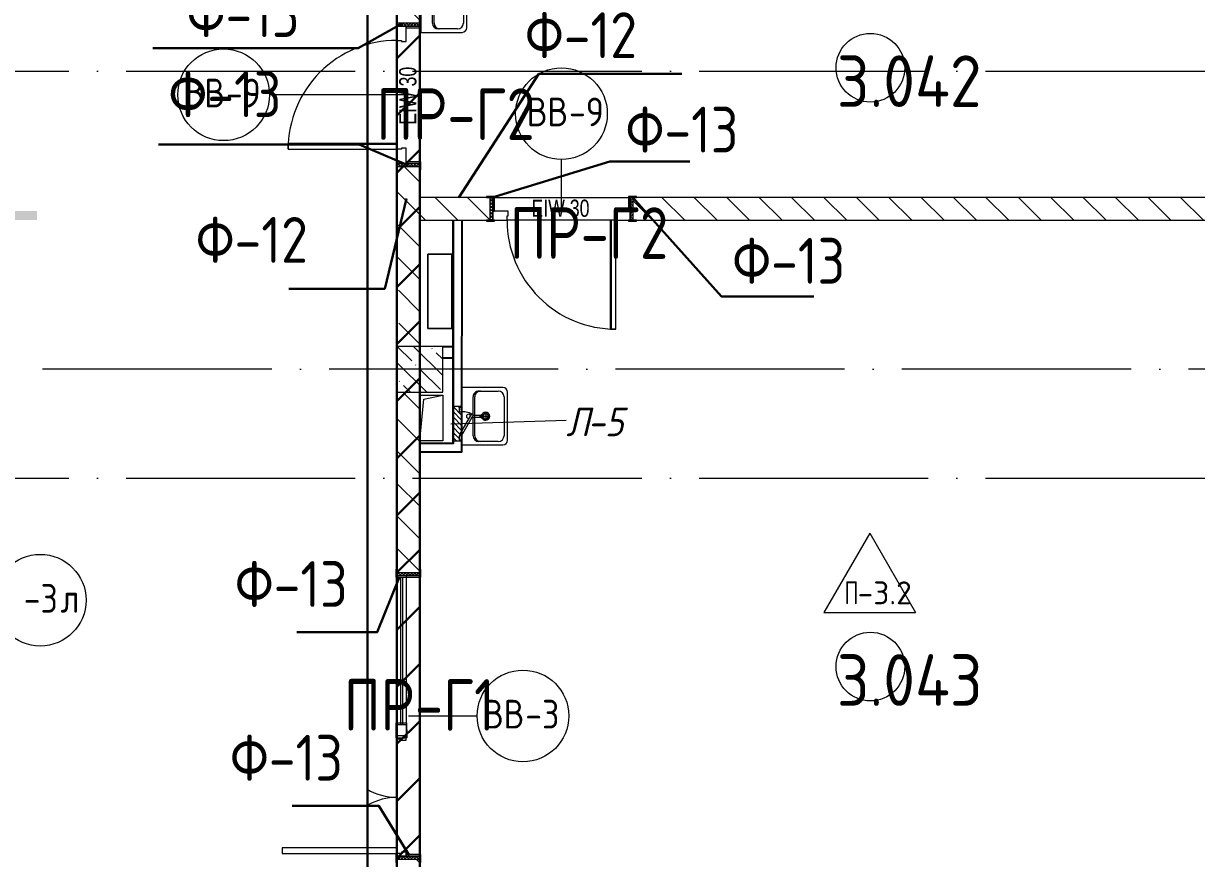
# Model space of a CAD drawing. Header units: millimetres. Extents: x -592259 to 288321, y -552984 to 293768.
# Drawn here: x 169844 to 180082, y -221900 to -214613 of the extents above; entities that cross this region are included whole.
import ezdxf

# ---------------------------------------------------------------- set-up
doc = ezdxf.new("R2010")
doc.units = ezdxf.units.MM
doc.linetypes.add('ADSK_Линия сетки', pattern=[2500, 2000, -250, 0, -250])
doc.linetypes.add('ADSK_Скрыто', pattern=[600, 300, -300])
for name, color, linetype, lineweight in [('0.1) Блок', 6, 'Continuous', 30), ('2)Фарх готовы', 3, 'Continuous', 30), ('3) Перемычки готовы', 3, 'Continuous', 30), ('4) Штукатурка', 6, 'Continuous', 30), ('4.6) Швы', 6, 'Continuous', 30), ('A-AREA-____-IDEN', 250, 'Continuous', 9), ('A-DETL-GENF-OTLN', 250, 'Continuous', 5), ('A-DOOR-____-IDEN', 250, 'Continuous', 9), ('A-DOOR-____-MCUT', 250, 'Continuous', 5), ('A-DOOR-____-OTLN', 250, 'Continuous', 5), ('A-DOOR-FRAM-MCUT', 250, 'Continuous', 5), ('A-DOOR-FRAM-OTLN', 250, 'Continuous', 5), ('A-DOOR-GLAZ-MCUT', 250, 'Continuous', 5), ('A-FLOR-____-IDEN', 250, 'Continuous', 9), ('A-FLOR-____-OTLN', 250, 'Continuous', 9), ('A-GENM-____-MCUT', 250, 'Continuous', 25), ('A-GENM-____-OTLN', 250, 'Continuous', 9), ('A-GLAZ-____-OTLN', 250, 'Continuous', 5), ('A-WALL-____-MCUT', 250, 'Continuous', 13), ('A-WALL-____-PATT', 250, 'Continuous', 13), ('G-____-____-SYMB', 250, 'ADSK_Скрыто', 9), ('I-WALL-____-OTLN', 250, 'Continuous', 9), ('P-SANR-FIXT-OTLN', 250, 'Continuous', 9), ('S-COLS-____-MCUT', 250, 'Continuous', 25), ('S-COLS-____-OTLN', 250, 'Continuous', 9), ('S-GRID-____-OTLN', 250, 'Continuous', 9), ('Обобщенные модели', 250, 'Continuous', 9)]:
    doc.layers.add(name, color=color, linetype=linetype, lineweight=lineweight)
doc.styles.add('Arial Narrow', font='ARIALN.TTF', dxfattribs={"width": 0.9, "height": 150})
doc.styles.add('GOST Common_1', font='', dxfattribs={"width": 0.9, "height": 250})
doc.styles.add('ISOCPEUR_1', font='isocpeur.ttf', dxfattribs={"width": 0.9, "height": 250})
doc.styles.add('ISOCPEUR_2', font='isocpeur.ttf', dxfattribs={"height": 160})
doc.styles.add('ISOCPEUR_I', font='isocpeui.ttf', dxfattribs={"width": 0.9, "height": 12.5})
doc.styles.add('ISOCPEUR_I_1', font='ГОСТ тип А.ttf', dxfattribs={"height": 2500})
doc.styles.get('GOST Common_1').set_extended_font_data('GOST Common')
pattern_1 = [(135, (28052.9, -258555.93), (-141.42136, -141.42136), [])]
pattern_2 = [(135, (1676.41, 164.685), (-14.14214, -14.14214), []), (225, (1676.41, 164.685), (14.14214, -14.14214), [])]
pattern_3 = [(45, (-446.384, 164.685), (-14.1421, 14.1421), []), (135, (-446.384, 164.685), (-14.1421, -14.1421), [])]

# ---------------------------------------------------------------- blocks, each defined once
blk = doc.blocks.new('Дверь_СКБ_1Ст_Фрамуга1 - Н_ВВ-9_2_1250x2600h_Лаборантская 2-42764460-АР1_Маркировочный план 3 этажа секция 2_3')
at = {"layer": 'A-DOOR-____-OTLN'}
h = blk.add_hatch(dxfattribs=at)
h.set_pattern_fill('FP_7', color=256, style=0, pattern_type=2)
h.set_pattern_definition(pattern_2)
h.paths.add_polyline_path([(637.5, -100), (637.5, 100), (612.5, 100), (612.5, -100)])
at = {"layer": 'A-DOOR-FRAM-OTLN'}
h = blk.add_hatch(dxfattribs=at)
h.set_pattern_fill('FP_8', color=256, style=0, pattern_type=2)
h.set_pattern_definition(pattern_3)
h.paths.add_polyline_path([(-587.5, -100), (-587.5, 100), (-612.5, 100), (-612.5, -100), (-610.8, -100)])
at = {"layer": 'A-DOOR-____-MCUT'}
for p, q in [((-462.5, 1050), (-462.5, 100)), ((-412.5, 1050), (-462.5, 1050)), ((-462.5, 1050), (-422.5, 1050)), ((-462.5, 1050), (-462.5, 100)), ((-422.5, 100), (-422.5, 1050)), ((-412.5, 100), (-412.5, 1050)), ((-462.5, 100), (-412.5, 100)), ((-462.5, 100), (-422.5, 100))]:
    blk.add_line(p, q, dxfattribs=at)
at = {"layer": 'A-DOOR-____-OTLN'}
blk.add_arc((-462.5, 100), 950, 360, 90, dxfattribs=at)
at = {"layer": 'A-DOOR-FRAM-MCUT'}
for p, q in [((-572.5, 108), (-642.5, 108)), ((-642.5, 108), (-642.5, 100)), ((-572.5, 100), (-572.5, 108)), ((667.5, 108), (597.5, 108)), ((597.5, 108), (597.5, 100)), ((667.5, 100), (667.5, 108)), ((-642.5, 100), (-572.5, 100)), ((-587.5, 100), (-612.5, 100)), ((-612.5, 100), (-612.5, -100)), ((-462.5, 100), (-587.5, 100)), ((-587.5, 100), (-587.5, 20)), ((-587.5, -100), (-587.5, 100)), ((-587.5, 20), (-452.5, 20)), ((-572.5, 20), (-587.5, 20)), ((-587.5, 20), (-587.5, -100)), ((-572.5, -100), (-572.5, 20)), ((-462.5, 60), (-462.5, 100)), ((-452.5, 60), (-462.5, 60)), ((-452.5, 20), (-452.5, 60)), ((487.5, 60), (477.5, 60)), ((477.5, 60), (477.5, 20)), ((477.5, 20), (612.5, 20)), ((487.5, 100), (487.5, 60)), ((612.5, 100), (487.5, 100)), ((597.5, 100), (667.5, 100)), ((612.5, 20), (597.5, 20)), ((597.5, 20), (597.5, -100)), ((612.5, 20), (612.5, 100)), ((637.5, 100), (612.5, 100)), ((612.5, 100), (612.5, -100)), ((612.5, -100), (612.5, 20)), ((637.5, -100), (637.5, 100)), ((-572.5, -100), (-642.5, -100)), ((-642.5, -100), (-642.5, -108)), ((-612.5, -100), (-587.5, -100)), ((-587.5, -100), (-572.5, -100)), ((-572.5, -108), (-572.5, -100)), ((597.5, -100), (612.5, -100)), ((667.5, -100), (597.5, -100)), ((597.5, -100), (597.5, -108)), ((612.5, -100), (637.5, -100)), ((667.5, -108), (667.5, -100)), ((-642.5, -108), (-572.5, -108)), ((597.5, -108), (667.5, -108))]:
    blk.add_line(p, q, dxfattribs=at)
blk = doc.blocks.new('Раковина_АИ_3D_Рен_МГН_Santek Neo 50 - Раковина 500x400x170-V25-АР1_Маркировочный план 3 этажа секция 2_3')
at = {"layer": 'P-SANR-FIXT-OTLN', "lineweight": 5}
for p, q in [((-250, 25), (-250, -335)), ((250, -335), (250, 25)), ((-170, -75), (-10, -75)), ((-170, -90), (170, -90)), ((-10, -167), (-10, -67)), ((10, -50), (10, -56)), ((10, -79), (10, -167)), ((15, -75), (170, -75)), ((-220, -295), (-220, -125)), ((-220, -295), (-220, -140)), ((35, -185), (-35, -185)), ((-10, -167), (10, -167)), ((-6, -137), (-7, -137)), ((-7, -137), (-7, -137)), ((-6, -137), (6, -137)), ((0, -150), (0, -220)), ((7, -137), (6, -137)), ((7, -137), (7, -137)), ((220, -125), (220, -295)), ((220, -140), (220, -295)), ((-210, -375), (210, -375)), ((170, -345), (-170, -345)), ((170, -345), (-170, -345))]:
    blk.add_line(p, q, dxfattribs=at)
for centre, radius, start, end in [((-170, -125), 50, 90, 180), ((-170, -140), 50, 90, 180), ((0, -35), 18, 360, 180), ((0, -35), 18, 180, 196.6279), ((0, -35), 18, 289.191, 360), ((0, -35), 18, 295.1932, 300), ((0, -35), 18, 309.9994, 315), ((0, -35), 18, 324.9997, 330), ((170, -125), 50, 0, 90), ((170, -140), 50, 0, 90), ((0, -185), 35, 0, 180), ((0, -185), 35, 106.6727, 180), ((0, -185), 35, 180, 0), ((0, -185), 35, 180, 360), ((0, -185), 23, 360, 180), ((0, -185), 23, 115.3299, 180), ((0, -185), 23, 180, 360), ((0, -185), 23, 180, 360), ((0, -185), 35, 0, 73.3273), ((0, -185), 23, 360, 64.6701), ((-170, -295), 50, 180, 270), ((-170, -295), 50, 180, 270), ((170, -295), 50, 270, 0), ((170, -295), 50, 270, 0), ((-210, -335), 40, 180, 270), ((210, -335), 40, 270, 0)]:
    blk.add_arc(centre, radius, start, end, dxfattribs=at)
blk.add_open_spline([(6, -52), (6, -52), (6, -52), (6, -52)], degree=3, dxfattribs=at)
blk = doc.blocks.new('Раковина_АИ_3D_Рен_МГН_Santek Neo 50 - Раковина 500x400x170-V26-АР1_Маркировочный план 3 этажа секция 2_3')
at = {"layer": 'P-SANR-FIXT-OTLN', "lineweight": 5}
for p, q in [((-250, 25), (-250, -335)), ((249, 25), (-250, 25)), ((-170, -75), (-10, -75)), ((-170, -90), (170, -90)), ((-10, -167), (-10, -50)), ((10, -50), (10, -167)), ((10, -75), (170, -75)), ((-220, -295), (-220, -125)), ((-220, -295), (-220, -140)), ((35, -185), (-35, -185)), ((-10, -167), (10, -167)), ((-6, -137), (-7, -137)), ((-7, -137), (-7, -137)), ((-6, -137), (6, -137)), ((0, -150), (0, -220)), ((7, -137), (6, -137)), ((7, -137), (7, -137)), ((220, -125), (220, -295)), ((220, -140), (220, -295)), ((250, -335), (250, -265)), ((-210, -375), (210, -375)), ((170, -345), (-170, -345)), ((170, -345), (-170, -345))]:
    blk.add_line(p, q, dxfattribs=at)
for centre, radius, start, end in [((-170, -125), 50, 90, 180), ((-170, -140), 50, 90, 180), ((0, -35), 18, 360, 180), ((0, -35), 18, 180, 250.809), ((0, -35), 18, 289.191, 360), ((0, -35), 18, 295.1932, 300), ((0, -35), 18, 309.9994, 315), ((0, -35), 18, 324.9997, 330), ((170, -125), 50, 0, 90), ((170, -140), 50, 0, 90), ((0, -185), 35, 0, 180), ((0, -185), 35, 106.6727, 180), ((0, -185), 35, 180, 0), ((0, -185), 35, 180, 360), ((0, -185), 23, 360, 180), ((0, -185), 23, 115.3299, 180), ((0, -185), 23, 180, 360), ((0, -185), 23, 180, 360), ((0, -185), 35, 0, 73.3273), ((0, -185), 23, 360, 64.6701), ((-170, -295), 50, 180, 270), ((-170, -295), 50, 180, 270), ((170, -295), 50, 270, 0), ((170, -295), 50, 270, 0), ((-210, -335), 40, 180, 270), ((210, -335), 40, 270, 0)]:
    blk.add_arc(centre, radius, start, end, dxfattribs=at)
for points in [[(-6, -52), (-6, -52), (-6, -52), (-6, -52)], [(6, -52), (6, -52), (6, -52), (6, -52)]]:
    blk.add_open_spline(points, degree=3, dxfattribs=at)
blk = doc.blocks.new('Сифон Orio для МГН - Сифон бутылочный-V27-АР1_Маркировочный план 3 этажа секция 2_3')
at = {"layer": 'P-SANR-FIXT-OTLN', "lineweight": 5}
for start, end in [(90, 233.7432), (165, 233.7432), (165, 233.7432), (165, 180), (105, 135), (105, 135), (306.2568, 90), (345, 75), (345, 75), (45, 75), (345, 15), (195, 233.7432), (306.2568, 315), (306.2568, 315), (306.2568, 315)]:
    blk.add_arc((0, 0), 16, start, end, dxfattribs=at)
blk = doc.blocks.new('Дверь_СКБ_2Ст_Фрамуга2 - Н_ВВ-3_2500x2600h_Учебные помещения_Фрамуга слева-V1-АР1_Маркировочный план 3 этажа секция 2_3')
at = {"layer": 'A-DOOR-____-OTLN'}
h = blk.add_hatch(dxfattribs=at)
h.set_pattern_fill('FP_3', color=256, style=0, pattern_type=2)
h.set_pattern_definition([(135, (1051.41, 164.685), (-14.1421, -14.1421), []), (225, (1051.41, 164.685), (14.1421, -14.1421), [])])
h.paths.add_polyline_path([(1237.5, 100), (1237.5, -100), (1262.5, -100), (1262.5, 100)])
at = {"layer": 'A-DOOR-FRAM-OTLN'}
h = blk.add_hatch(dxfattribs=at)
h.set_pattern_fill('FP_4', color=256, style=0, pattern_type=2)
h.set_pattern_definition([(45, (-1071.384, 164.685), (-14.1421, 14.1421), []), (135, (-1071.384, 164.685), (-14.1421, -14.1421), [])])
h.paths.add_polyline_path([(-1237.5, -100), (-1212.5, -100), (-1212.5, 100), (-1237.5, 100)])
at = {"layer": 'A-DOOR-____-MCUT'}
for p, q in [((-1187.5, 1100), (-1187.5, 100)), ((-1137.5, 1100), (-1187.5, 1100)), ((-1137.5, 100), (-1137.5, 1100)), ((-1187.5, 100), (-1137.5, 100))]:
    blk.add_line(p, q, dxfattribs=at)
at = {"layer": 'A-DOOR-____-OTLN'}
for centre, radius, start, end in [((-1197.5, 100), 500, 360, 30), ((-177.5, 100), 520, 150, 180)]:
    blk.add_arc(centre, radius, start, end, dxfattribs=at)
at = {"layer": 'A-DOOR-FRAM-MCUT'}
for p, q in [((-1197.5, 108), (-1267.5, 108)), ((-1267.5, 108), (-1267.5, 100)), ((-1197.5, 100), (-1197.5, 108)), ((-177.5, 108), (-177.5, 100)), ((-107.5, 108), (-177.5, 108)), ((-117.5, 108), (-117.5, 100)), ((-47.5, 108), (-117.5, 108)), ((-107.5, 100), (-107.5, 108)), ((-47.5, 100), (-47.5, 108)), ((1292.5, 108), (1222.5, 108)), ((1222.5, 108), (1222.5, 100)), ((1292.5, 100), (1292.5, 108)), ((-1267.5, 100), (-1197.5, 100)), ((-1212.5, 100), (-1237.5, 100)), ((-1237.5, 100), (-1237.5, -100)), ((-1187.5, 100), (-1212.5, 100)), ((-1212.5, 100), (-1212.5, 20)), ((-1212.5, -100), (-1212.5, 100)), ((-1212.5, 20), (-1177.5, 20)), ((-1197.5, 20), (-1212.5, 20)), ((-1212.5, 20), (-1212.5, -100)), ((-1197.5, -100), (-1197.5, 20)), ((-1187.5, 60), (-1187.5, 100)), ((-1177.5, 60), (-1187.5, 60)), ((-1177.5, 20), (-1177.5, 60)), ((-187.5, 60), (-197.5, 60)), ((-197.5, 60), (-197.5, 20)), ((-197.5, 20), (-162.5, 20)), ((-187.5, 100), (-187.5, 60)), ((-162.5, 100), (-187.5, 100)), ((-177.5, 100), (-177.5, 20)), ((-177.5, 12), (-177.5, 20)), ((-107.5, 12), (-177.5, 12)), ((-62.5, 100), (-162.5, 100)), ((-162.5, 20), (-162.5, 100)), ((-162.5, 20), (-162.5, 100)), ((-62.5, 20), (-162.5, 20)), ((-117.5, 20), (-117.5, 12)), ((-117.5, 12), (-47.5, 12)), ((-107.5, 20), (-107.5, 12)), ((-62.5, 100), (-62.5, 20)), ((-47.5, 100), (-47.5, 20)), ((-47.5, 100), (1237.5, 100)), ((-47.5, 12), (-47.5, 20)), ((1237.5, 20), (-47.5, 20)), ((1222.5, 100), (1222.5, 20)), ((1222.5, 100), (1292.5, 100)), ((1237.5, 20), (1222.5, 20)), ((1222.5, 20), (1222.5, -100)), ((1237.5, 100), (1237.5, 20)), ((1262.5, 100), (1237.5, 100)), ((1237.5, 100), (1237.5, -100)), ((1237.5, -100), (1237.5, 20)), ((1262.5, -100), (1262.5, 100)), ((-1197.5, -100), (-1267.5, -100)), ((-1267.5, -100), (-1267.5, -108)), ((-1237.5, -100), (-1212.5, -100)), ((-1212.5, -100), (-1197.5, -100)), ((-1197.5, -108), (-1197.5, -100)), ((1222.5, -100), (1237.5, -100)), ((1292.5, -100), (1222.5, -100)), ((1222.5, -100), (1222.5, -108)), ((1237.5, -100), (1262.5, -100)), ((1292.5, -108), (1292.5, -100)), ((-1267.5, -108), (-1197.5, -108)), ((1222.5, -108), (1292.5, -108))]:
    blk.add_line(p, q, dxfattribs=at)
at = {"layer": 'A-DOOR-GLAZ-MCUT'}
for p, q in [((1222.5, 70), (-62.5, 70)), ((1222.5, 50), (-62.5, 50))]:
    blk.add_line(p, q, dxfattribs=at)
blk = doc.blocks.new('Дверь_СКБ_1Ст_Фрамуга1 - Н_ВВ-9_1250x2600h_Лаборантская-42097379-АР1_Маркировочный план 3 этажа секция 2_3')
at = {"layer": 'A-DOOR-____-OTLN'}
h = blk.add_hatch(dxfattribs=at)
h.set_pattern_fill('FP_7', color=256, style=0, pattern_type=2)
h.set_pattern_definition(pattern_2)
h.paths.add_polyline_path([(612.5, 20), (612.5, -100), (637.5, -100), (637.5, 100), (612.5, 100), (612.5, 27.3)])
at = {"layer": 'A-DOOR-FRAM-OTLN'}
h = blk.add_hatch(dxfattribs=at)
h.set_pattern_fill('FP_8', color=256, style=0, pattern_type=2)
h.set_pattern_definition(pattern_3)
h.paths.add_polyline_path([(-612.5, 20), (-612.5, -100), (-587.5, -100), (-587.5, 100), (-612.5, 100), (-612.5, 60)])
at = {"layer": 'A-DOOR-____-MCUT'}
for p, q in [((-462.5, 1050), (-462.5, 100)), ((-412.5, 1050), (-462.5, 1050)), ((-462.5, 1050), (-422.5, 1050)), ((-462.5, 1050), (-462.5, 100)), ((-422.5, 100), (-422.5, 1050)), ((-412.5, 100), (-412.5, 1050)), ((-462.5, 100), (-412.5, 100)), ((-462.5, 100), (-422.5, 100))]:
    blk.add_line(p, q, dxfattribs=at)
at = {"layer": 'A-DOOR-____-OTLN'}
blk.add_arc((-462.5, 100), 950, 360, 90, dxfattribs=at)
at = {"layer": 'A-DOOR-FRAM-MCUT'}
for p, q in [((-572.5, 108), (-642.5, 108)), ((-642.5, 108), (-642.5, 100)), ((-572.5, 100), (-572.5, 108)), ((667.5, 108), (597.5, 108)), ((597.5, 108), (597.5, 100)), ((667.5, 100), (667.5, 108)), ((-642.5, 100), (-572.5, 100)), ((-587.5, 100), (-612.5, 100)), ((-612.5, 100), (-612.5, -100)), ((-462.5, 100), (-587.5, 100)), ((-587.5, 100), (-587.5, 20)), ((-587.5, -100), (-587.5, 100)), ((-587.5, 20), (-452.5, 20)), ((-572.5, 20), (-587.5, 20)), ((-587.5, 20), (-587.5, -100)), ((-572.5, -100), (-572.5, 20)), ((-462.5, 60), (-462.5, 100)), ((-452.5, 60), (-462.5, 60)), ((-452.5, 20), (-452.5, 60)), ((487.5, 60), (477.5, 60)), ((477.5, 60), (477.5, 20)), ((477.5, 20), (612.5, 20)), ((487.5, 100), (487.5, 60)), ((612.5, 100), (487.5, 100)), ((597.5, 100), (667.5, 100)), ((612.5, 20), (597.5, 20)), ((597.5, 20), (597.5, -100)), ((612.5, 20), (612.5, 100)), ((637.5, 100), (612.5, 100)), ((612.5, 100), (612.5, -100)), ((612.5, -100), (612.5, 20)), ((637.5, -100), (637.5, 100)), ((-572.5, -100), (-642.5, -100)), ((-642.5, -100), (-642.5, -108)), ((-612.5, -100), (-587.5, -100)), ((-587.5, -100), (-572.5, -100)), ((-572.5, -108), (-572.5, -100)), ((597.5, -100), (612.5, -100)), ((667.5, -100), (597.5, -100)), ((597.5, -100), (597.5, -108)), ((612.5, -100), (637.5, -100)), ((667.5, -108), (667.5, -100)), ((-642.5, -108), (-572.5, -108)), ((597.5, -108), (667.5, -108))]:
    blk.add_line(p, q, dxfattribs=at)
blk = doc.blocks.new('BSC_Колонна _Прямоугольная - 400x400-V108-АР1_Маркировочный план 3 этажа секция 2_3')
at = {"layer": 'S-COLS-____-OTLN', "lineweight": 5}
h = blk.add_hatch(dxfattribs=at)
h.set_pattern_fill('FP_83', color=256, style=0, pattern_type=2)
h.set_pattern_definition([(135, (-145249.98, -40925), (-142.56192, -142.56192), []), (135, (-145107.42, -40925), (-142.56192, -142.56192), [252.016, -50.403, 3.353, -47.05])])
h.paths.add_polyline_path([(-200, -200), (200, -200), (200, 200), (-200, 200), (-200, -200)])
at = {"layer": 'S-COLS-____-MCUT', "lineweight": 5}
for p, q in [((200, 200), (-200, 200)), ((-200, 200), (-200, -200)), ((200, -200), (200, 200)), ((-200, -200), (200, -200))]:
    blk.add_line(p, q, dxfattribs=at)
blk = doc.blocks.new('_Wn_-As_OpeningMEP_floor__Rectangular - _Wn_-As_OpeningMEP_floor__Rectangular-34705337-АР1_Маркировочный план 3 этажа секция 2_3')
at = {"layer": 'A-DETL-GENF-OTLN', "lineweight": 5}
for p, q in [((-100, -149), (-65, 215)), ((-65, 215), (100, 250))]:
    blk.add_line(p, q, dxfattribs=at)
blk = doc.blocks.new('ASML_АР_Отделка Люка - ВО Отделка люков_Грунтовка 0_Шпатлевка 0_Окраска 0_0-42467640-АР1_Маркировочный план 3 этажа секция 2_3')
at = {"layer": 'A-GENM-____-MCUT', "lineweight": 5}
for p, q in [((-140, 3), (-150, 3)), ((-150, 3), (-150, 0)), ((65, 3), (-105, 3)), ((150, 3), (140, 3)), ((150, 0), (150, 3)), ((-150, 0), (-140, 0)), ((-105, 0), (70, 0)), ((103, 0), (105, 0)), ((140, 0), (150, 0))]:
    blk.add_line(p, q, dxfattribs=at)
blk = doc.blocks.new('AAR_СКБ_Марка_Помещения_мал - Номер-28977439-АР1_Маркировочный план 3 этажа секция 2_3')
at = {"layer": 'A-AREA-____-IDEN'}
blk.add_circle((-0.03, 0), 3, dxfattribs=at)
blk = doc.blocks.new('AAR_СКБ_Марка_Перекрытия - Марка пола-17325028-АР1_Маркировочный план 3 этажа секция 2_3')
at = {"layer": 'A-FLOR-____-IDEN'}
for p, q in [((0, 6.93), (-4, 0)), ((0, 6.93), (4, 0)), ((-4, 0), (4, 0))]:
    blk.add_line(p, q, dxfattribs=at)
blk = doc.blocks.new('Разрез - Номер вида спереди_3_5 мм-32550530-АР1_Маркировочный план 3 этажа секция 2_3')
at = {"layer": 'G-____-____-SYMB', "linetype": 'Continuous'}
for points in [[(9.8, 0.4), (9.8, -0.39), (-0.33, -0.39), (-0.33, 0.4)], [(2.18, -4.67), (3, 0), (3.82, -4.67)]]:
    blk.add_hatch(color=256, dxfattribs=at).paths.add_polyline_path(points)
at = {"layer": 'G-____-____-SYMB', "linetype": 'Continuous', "lineweight": 20}
blk.add_line((3, -3), (3, -9.66), dxfattribs=at)
blk = doc.blocks.new('ADSK_Марка_Дверь - Типоразмер_ADSK_Марка-30565456-АР1_Маркировочный план 3 этажа секция 2_3')
at = {"layer": 'A-DOOR-____-IDEN'}
blk.add_circle((0, 0), 4, dxfattribs=at)

msp = doc.modelspace()

# ---------------------------------------------------------------- hatches: boundary and pattern name
at = {"layer": '0.1) Блок'}
h = msp.add_hatch(dxfattribs=at)
h.set_pattern_fill('ANSI31', color=256, scale=111)
h.set_pattern_definition([(45, (15765.3, -311451.93), (-249.2021, 249.2021), [])])
h.paths.add_polyline_path([(173103.2025, -258330.9286), (173303.2245, -258330.9286), (173302.9057, -199980.9286), (173102.8838, -199980.9286)])
at = {"layer": 'A-DOOR-____-OTLN'}
h = msp.add_hatch(dxfattribs=at)
h.set_pattern_fill('FP_144', color=256, angle=-90, style=0, pattern_type=2)
h.set_pattern_definition([(315, (173607.653, -218105.945), (22.6274, 22.6274), [])])
h.paths.add_polyline_path([(173548.4729, -218255.9455), (173667.6535, -218255.9455), (173667.6535, -218245.9455), (173647.6535, -218245.9455), (173647.6535, -218210.9455), (173667.6535, -218210.9455), (173650.333, -218200.9455), (173667.6535, -218170.9455), (173667.6535, -218000.9455), (173664.6535, -218000.9455), (173664.6535, -217965.9455), (173667.6535, -217965.9455), (173667.6535, -217955.9455), (173592.7236, -217955.9665), (173592.7236, -218255.9665)])
h.paths.add_polyline_path([(173650.333, -217999.2467), (173650.333, -217965.9455), (173663.6535, -217965.9455)], flags=16)
at = {"layer": 'A-WALL-____-PATT', "lineweight": 15}
h = msp.add_hatch(dxfattribs=at)
h.set_pattern_fill('FP_1', color=256, style=0, pattern_type=2)
h.set_pattern_definition(pattern_1)
h.paths.add_polyline_path([(173122.8838, -217430.9286), (173303.0929, -217430.9286), (173303.0929, -215860.9299), (173103.0929, -215860.9299), (173103.0929, -216130.928)])
h.paths.add_polyline_path([(173103.0929, -214610.9299), (173303.0929, -214610.9299), (173303.0929, -212980.9296), (173103.0929, -212980.9296), (173103.0929, -214580.9299)])
h = msp.add_hatch(dxfattribs=at)
h.set_pattern_fill('FP_1', color=256, style=0, pattern_type=2)
h.set_pattern_definition(pattern_1)
h.paths.add_polyline_path([(179595.9167, -216330.928), (180802.9057, -216330.928), (180802.8838, -216130.9288), (175164.0482, -216130.928), (175164.0482, -216330.928), (179552.9193, -216330.928)])
h.paths.add_polyline_path([(173691.4641, -216330.928), (173914.0482, -216330.928), (173914.0482, -216130.928), (173303.0467, -216130.8832), (173303.0467, -216330.8832)])
h = msp.add_hatch(dxfattribs=at)
h.set_pattern_fill('FP_1', color=256, style=0, pattern_type=2)
h.set_pattern_definition(pattern_1)
h.paths.add_polyline_path([(173102.9057, -222330.8683), (173302.9057, -222330.8683), (173302.9057, -221905.9292), (173102.9057, -221905.9292), (173102.9057, -221935.9292)])
h.paths.add_polyline_path([(173302.9057, -219405.9292), (173302.7902, -217830.9286), (173102.9057, -217830.9286), (173102.9057, -219405.9292), (173182.9057, -219405.9292)])

# ---------------------------------------------------------------- linework, layer by layer
for p, q in [((173502.8838, -217430.9286), (173593.0395, -217430.9708)), ((173502.837, -217530.9286), (173592.9927, -217530.9708))]:
    msp.add_line(p, q)
for points in [[(173593.5543, -216330.9056), (173592.6432, -218277.8473), (173302.9057, -218277.8473)], [(173668.5543, -216330.9407), (173667.6081, -218352.8473), (173302.9057, -218352.8473)], [(173592.6432, -218277.8473), (173593.5543, -216330.9056)]]:
    msp.add_lwpolyline(points)
at = {"layer": '0.1) Блок'}
msp.add_lwpolyline([(173103.2025, -258330.9286), (173303.2245, -258330.9286), (173302.9057, -199980.9286), (173102.8838, -199980.9286)], close=True, dxfattribs=at)
at = {"layer": '2)Фарх готовы'}
for points in [[(173147.8952, -214613.9398), (172765.5805, -214830.1847), (170974.2105, -214830.1847)], [(173643.1811, -216131.1992), (174342.5611, -215052.0118), (175588.8759, -215052.0118)], [(173198.2414, -215850.217), (172772.7486, -215670.9299), (171022.568, -215670.9299)], [(173925.6532, -216136.0278), (174960.622, -215816.9144), (175660.622, -215816.9144)], [(173187.0533, -216141.1058), (172996.7465, -216928.7031), (172859.8582, -216928.7031), (172159.8582, -216928.7031)], [(175159.3561, -216128.7849), (175935.3823, -216994.8679), (176741.6111, -216994.8679)], [(173125.5192, -219441.5743), (172930.7986, -219925.2628), (172230.7986, -219925.2628)], [(173209.4294, -221869.3766), (172945.5113, -221441.2407), (172888.5669, -221441.2407), (172188.5669, -221441.2407)]]:
    msp.add_lwpolyline(points, dxfattribs=at)
at = {"layer": '4) Штукатурка'}
msp.add_line((172847.6512, -199980.9286), (172847.6512, -258330.9286), dxfattribs=at)
at = {"layer": '4.6) Швы'}
for points in [[(172847.6512, -215660.9299), (172847.6512, -214678.0076)], [(172847.6512, -218164.3382), (172847.6512, -217181.4159)]]:
    msp.add_lwpolyline(points, dxfattribs=at)
at = {"layer": 'A-DETL-GENF-OTLN', "lineweight": 5}
for p, q in [((173667.6535, -217955.9455), (173592.7938, -217955.9455)), ((173592.7938, -217955.9455), (173592.7938, -218255.9455)), ((173667.6535, -218255.9455), (173667.6535, -217955.9455)), ((173592.7938, -218255.9455), (173667.6535, -218255.9455))]:
    msp.add_line(p, q, dxfattribs=at)
at = {"layer": 'A-DOOR-____-IDEN'}
for p, q in [((173203.0929, -215235.9299), (171990.6529, -215235.9299)), ((174539.0482, -216230.928), (174538.5908, -215800.8339)), ((173572.8838, -218105.9292), (174580.5264, -218076.4057)), ((173202.9057, -220655.9292), (173802.9057, -220655.9292))]:
    msp.add_line(p, q, dxfattribs=at)
at = {"layer": 'A-DOOR-____-MCUT', "lineweight": 5}
for p, q in [((173647.6535, -217965.9455), (173647.6535, -218000.9455)), ((173667.6535, -217965.9455), (173647.6535, -217965.9455)), ((173647.6535, -218000.9455), (173667.6535, -218000.9455)), ((173755.333, -218019.0801), (173650.333, -218200.9455)), ((173667.6535, -218000.9455), (173667.6535, -217965.9455)), ((173667.6535, -218210.9455), (173772.6535, -218029.0801)), ((173772.6535, -218029.0801), (173755.333, -218019.0801)), ((173667.6535, -218210.9455), (173647.6535, -218210.9455)), ((173647.6535, -218210.9455), (173647.6535, -218245.9455)), ((173647.6535, -218245.9455), (173667.6535, -218245.9455)), ((173650.333, -218200.9455), (173667.6535, -218210.9455)), ((173667.6535, -218245.9455), (173667.6535, -218210.9455))]:
    msp.add_line(p, q, dxfattribs=at)
msp.add_arc((173667.6535, -218210.9455), 210, 60, 90, dxfattribs=at)
at = {"layer": 'A-DOOR-____-OTLN'}
msp.add_line((173667.6535, -218210.9455), (173772.6535, -218029.0801), dxfattribs=at)
at = {"layer": 'A-FLOR-____-OTLN', "lineweight": 5}
for p, q in [((173102.9057, -215660.9299), (173102.9057, -214650.9299)), ((173103.0929, -214760.9299), (173103.0929, -215660.9299)), ((173102.9057, -215820.9299), (173102.9057, -215710.9299)), ((173102.9057, -217430.9286), (173102.9057, -215890.9299)), ((174964.0482, -216330.928), (174064.0482, -216330.928)), ((173302.9057, -217855.9292), (173502.7902, -217855.9292)), ((173502.7902, -217855.9292), (173502.7902, -218255.9292)), ((173102.9057, -219445.9292), (173102.9057, -220830.9292)), ((173102.9057, -220855.9292), (173102.9057, -221805.9292))]:
    msp.add_line(p, q, dxfattribs=at)
at = {"layer": 'A-WALL-____-MCUT', "color": 7, "lineweight": 15}
for p, q in [((173103.0929, -215890.9299), (173103.0929, -216130.928)), ((173302.8838, -217430.9286), (173303.0929, -215890.9299)), ((173884.0482, -216130.928), (173303.0603, -216130.8832)), ((180802.9057, -216130.928), (175194.0482, -216130.928)), ((173303.0603, -216330.8832), (173884.0482, -216330.928)), ((175194.0482, -216330.928), (180802.9057, -216330.928)), ((173102.9057, -217830.9286), (173102.9057, -219375.9292)), ((173302.9057, -218255.9292), (173302.9057, -217830.9286)), ((173502.7902, -218255.9292), (173302.9057, -218255.9292)), ((173302.9057, -219375.9292), (173302.9057, -218375.9292))]:
    msp.add_line(p, q, dxfattribs=at)
at = {"layer": 'A-WALL-____-MCUT', "lineweight": 15}
msp.add_line((173302.9057, -218255.9292), (173302.9057, -218375.9292), dxfattribs=at)
at = {"layer": 'I-WALL-____-OTLN', "lineweight": 15}
for p, q in [((173303.0929, -214650.9299), (173303.0929, -215820.9299)), ((173954.0482, -216130.928), (175124.0482, -216130.928)), ((173302.9057, -219445.9292), (173302.9057, -221865.9292))]:
    msp.add_line(p, q, dxfattribs=at)
at = {"layer": 'S-GRID-____-OTLN', "linetype": 'ADSK_Линия сетки'}
for p, q in [((173302.9057, -262294.7685), (173302.9057, -197353.9241)), ((93236.8325, -215030.9286), (184856.9445, -215030.9286)), ((184510.8783, -217630.9286), (127372.9057, -217630.9286)), ((93236.8325, -218580.9286), (184510.8783, -218580.9286))]:
    msp.add_line(p, q, dxfattribs=at)
at = {"layer": 'Обобщенные модели'}
for p, q in [((173372.9057, -217275.8081), (173372.9057, -216625.8081)), ((173372.9057, -216625.8081), (173582.9057, -216625.8081)), ((173372.9057, -217275.8081), (173372.9057, -216625.8081)), ((173372.9057, -216625.8081), (173582.9057, -216625.8081)), ((173582.9057, -216625.8081), (173372.9057, -216625.8081)), ((173372.9057, -216625.8081), (173372.9057, -217275.8081)), ((173582.9057, -216625.8081), (173582.9057, -217275.8081)), ((173582.9057, -216625.8081), (173582.9057, -217275.8081)), ((173582.9057, -217275.8081), (173582.9057, -216625.8081)), ((173582.9057, -217275.8081), (173372.9057, -217275.8081)), ((173582.9057, -217275.8081), (173372.9057, -217275.8081)), ((173372.9057, -217275.8081), (173582.9057, -217275.8081))]:
    msp.add_line(p, q, dxfattribs=at)

# ---------------------------------------------------------------- block references
at = {"layer": 'A-AREA-____-IDEN', "xscale": 99.99999999999993, "yscale": 99.99999999999993, "zscale": 99.99999999999993}
for p in [(177238.4127, -214999.6729), (177238.4127, -220225.1179)]:
    msp.add_blockref('AAR_СКБ_Марка_Помещения_мал - Номер-28977439-АР1_Маркировочный план 3 этажа секция 2_3', p, dxfattribs=at)
at = {"layer": 'A-DOOR-____-IDEN', "xscale": 99.99999999999993, "yscale": 99.99999999999993, "zscale": 99.99999999999993}
for p in [(171590.6529, -215235.9299), (174539.0482, -215400.8339), (169990.2503, -219645.9296), (174202.9057, -220655.9292)]:
    msp.add_blockref('ADSK_Марка_Дверь - Типоразмер_ADSK_Марка-30565456-АР1_Маркировочный план 3 этажа секция 2_3', p, dxfattribs=at)
at = {"layer": 'A-DOOR-____-OTLN'}
for name, p, rotation in [('Дверь_СКБ_1Ст_Фрамуга1 - Н_ВВ-9_1250x2600h_Лаборантская-42097379-АР1_Маркировочный план 3 этажа секция 2_3', (173203.0929, -215248.4299), 89.99999999999993), ('Дверь_СКБ_1Ст_Фрамуга1 - Н_ВВ-9_2_1250x2600h_Лаборантская 2-42764460-АР1_Маркировочный план 3 этажа секция 2_3', (174551.5482, -216230.928), 180), ('Дверь_СКБ_2Ст_Фрамуга2 - Н_ВВ-3_2500x2600h_Учебные помещения_Фрамуга слева-V1-АР1_Маркировочный план 3 этажа секция 2_3', (173202.9057, -220668.4292), 89.99999999999993)]:
    msp.add_blockref(name, p, dxfattribs=dict(at, rotation=rotation))
at = {"layer": 'A-FLOR-____-IDEN', "xscale": 99.99999999999993, "yscale": 99.99999999999993, "zscale": 99.99999999999993}
msp.add_blockref('AAR_СКБ_Марка_Перекрытия - Марка пола-17325028-АР1_Маркировочный план 3 этажа секция 2_3', (177229.2714, -219753.0647), dxfattribs=at)
at = {"layer": 'A-GENM-____-OTLN', "lineweight": 5, "rotation": 270}
msp.add_blockref('ASML_АР_Отделка Люка - ВО Отделка люков_Грунтовка 0_Шпатлевка 0_Окраска 0_0-42467640-АР1_Маркировочный план 3 этажа секция 2_3', (173664.6535, -218105.9455), dxfattribs=at)
at = {"layer": 'A-GLAZ-____-OTLN'}
msp.add_blockref('_Wn_-As_OpeningMEP_floor__Rectangular - _Wn_-As_OpeningMEP_floor__Rectangular-34705337-АР1_Маркировочный план 3 этажа секция 2_3', (173402.7902, -218105.9292), dxfattribs=at)
at = {"layer": 'G-____-____-SYMB', "linetype": 'Continuous', "lineweight": 40, "extrusion": (0, 0, -1), "xscale": 99.99999999999993, "yscale": 99.99999999999993, "zscale": 99.99999999999993}
msp.add_blockref('Разрез - Номер вида спереди_3_5 мм-32550530-АР1_Маркировочный план 3 этажа секция 2_3', (-169928.4745, -216290.3036), dxfattribs=at)
at = {"layer": 'P-SANR-FIXT-OTLN', "lineweight": 5}
for name, p, rotation in [('Раковина_АИ_3D_Рен_МГН_Santek Neo 50 - Раковина 500x400x170-V26-АР1_Маркировочный план 3 этажа секция 2_3', (173337.9162, -214440.9292), 89.99999999999928), ('Раковина_АИ_3D_Рен_МГН_Santek Neo 50 - Раковина 500x400x170-V25-АР1_Маркировочный план 3 этажа секция 2_3', (173692.8597, -218040.945), 89.99999999999962), ('Сифон Orio для МГН - Сифон бутылочный-V27-АР1_Маркировочный план 3 этажа секция 2_3', (173850.9057, -218040.9286), 89.99999999999962)]:
    msp.add_blockref(name, p, dxfattribs=dict(at, rotation=rotation))
at = {"layer": 'S-COLS-____-OTLN', "lineweight": 5}
msp.add_blockref('BSC_Колонна _Прямоугольная - 400x400-V108-АР1_Маркировочный план 3 этажа секция 2_3', (173302.8838, -217630.9286), dxfattribs=at)

# ---------------------------------------------------------------- texts
at = {"layer": '2)Фарх готовы', "char_height": 400, "width": 526.708687, "attachment_point": 1, "style": 'GOST Common_1'}
for s, insert in [('Ф-13', (171268.0094, -214332.5348)), ('Ф-12', (174220.2631, -214515.9028)), ('Ф-13', (171109.1774, -215030.9286)), ('Ф-13', (175097.9434, -215340.2216)), ('Ф-12', (171347.3521, -216302.1279)), ('Ф-13', (176029.4154, -216484.9049)), ('Ф-13', (171688.4722, -219305.1705)), ('Ф-13', (171646.2404, -220821.1485))]:
    msp.add_mtext(s, dxfattribs=dict(at, insert=insert))
at = {"layer": '3) Перемычки готовы', "char_height": 450, "width": 333.502, "attachment_point": 1, "style": 'ISOCPEUR_I_1'}
for s, insert in [('ПР-Г2', (172923.0857, -215179.8925)), ('ПР-Г2', (174087.1898, -216217.5725)), ('ПР-Г1', (172640.1563, -220334.6866))]:
    msp.add_mtext(s, dxfattribs=dict(at, insert=insert))
at = {"layer": 'A-AREA-____-IDEN', "char_height": 450, "width": 673.4175, "attachment_point": 1, "style": 'ISOCPEUR_1'}
for s, insert in [('3.042', (176942.5123, -214892.1873)), ('3.043', (176942.5123, -220117.6324))]:
    msp.add_mtext(s, dxfattribs=dict(at, insert=insert))
at = {"layer": 'A-DOOR-____-IDEN', "insert": (173122.9444, -215498.2873), "char_height": 150, "width": 627.721312, "attachment_point": 1, "rotation": 90, "style": 'Arial Narrow'}
msp.add_mtext('EIW 30', dxfattribs=at)
at = {"layer": 'A-DOOR-____-IDEN', "attachment_point": 1}
for s, insert, char_height, width, style in [('ВВ', (171241.8955, -215095.4793), 250, 447.341625, 'GOST Common_1'), ('-9', (171610.9893, -215095.4793), 250, 389.620125, 'GOST Common_1'), ('ВВ', (174236.0613, -215260.3833), 250, 447.341625, 'GOST Common_1'), ('-9', (174605.1551, -215260.3833), 250, 663.79725, 'GOST Common_1'), ('EIW 30', (174276.6908, -216150.7795), 150, 627.721312, 'Arial Narrow'), ('\\fISOCPEUR|b0|i1|c204|p34|;\\W.9;Л', (174580.5264, -217965.0515), 250, 223.670812, 'ISOCPEUR_I'), ('-5', (174765.0733, -217965.0515), 250, 404.0505, 'ISOCPEUR_I'), ('-3', (169846.5992, -219505.479), 250, 389.620125, 'GOST Common_1'), ('\\fGOST Common|b0|i0|c204|p34|;\\W.9;л', (170168.0679, -219505.479), 250, 194.810062, 'GOST Common_1'), ('ВВ', (173854.1483, -220515.4786), 250, 447.341625, 'GOST Common_1'), ('-3', (174223.2421, -220515.4786), 250, 389.620125, 'GOST Common_1')]:
    msp.add_mtext(s, dxfattribs=dict(at, insert=insert, char_height=char_height, width=width, style=style))
at = {"layer": 'A-FLOR-____-IDEN', "char_height": 200, "attachment_point": 1, "style": 'ISOCPEUR_2'}
for s, insert, width in [('\\fISOCPEUR|b0|i0|c204|p34|;\\W.7;П', (177007.9364, -219481.6789), 140.295312), ('-3.2', (177123.6917, -219481.6789), 420.885937)]:
    msp.add_mtext(s, dxfattribs=dict(at, insert=insert, width=width))

doc.saveas('drawing.dxf')
